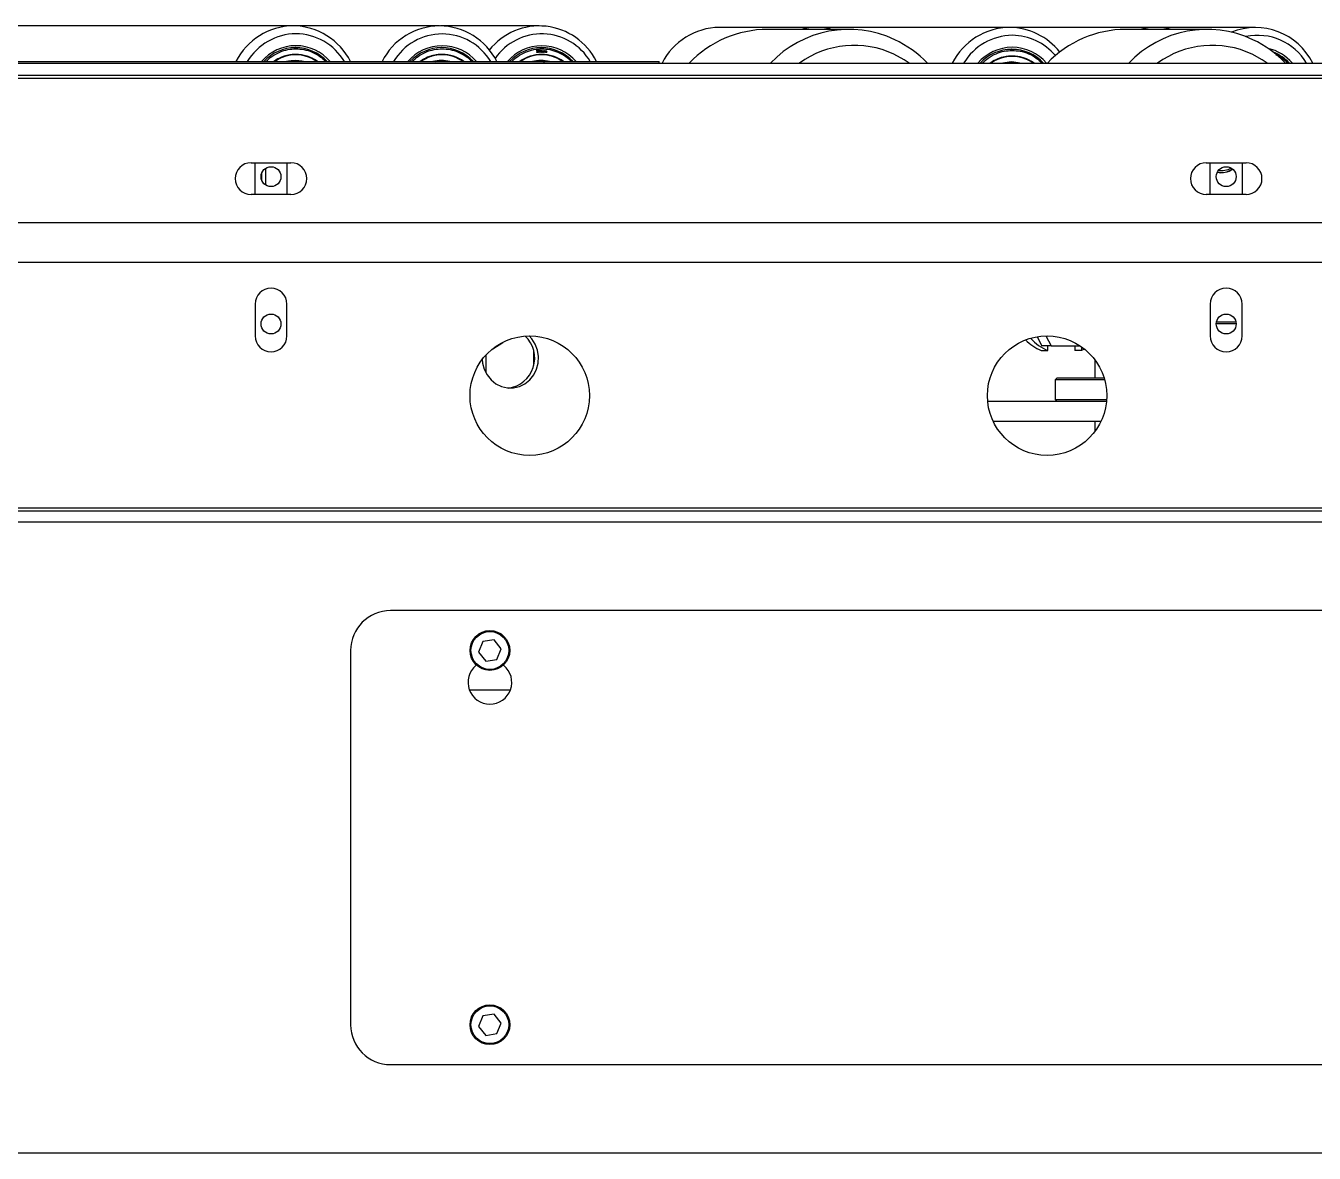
# Model space of a CAD drawing. Header units: millimetres. Extents: x 845401 to 948039, y 511594 to 550263.
# Drawn here: x 916395.7 to 916719.5, y 517977.2 to 518260.3 of the extents above; entities that cross this region are included whole.
import ezdxf

# ---------------------------------------------------------------- set-up
doc = ezdxf.new("R2010")
doc.units = ezdxf.units.MM

# ---------------------------------------------------------------- blocks, each defined once
blk = doc.blocks.new('A$C2ACC7D0F')
at = {"color": 7, "linetype": 'Continuous', "lineweight": 25}
for p, q in [((658.08, 599.4), (505.17, 599.4)), ((694.83, 599.4), (658.08, 599.4)), ((695.39, 599.4), (695.11, 599.4)), ((719.85, 599.4), (695.39, 599.4)), ((789.61, 599), (765.15, 599)), ((790.17, 599), (789.89, 599)), ((838.08, 599), (790.17, 599)), ((874.83, 599), (838.08, 599)), ((875.39, 599), (875.11, 599)), ((899.85, 599), (875.39, 599)), ((797.72, 598.5), (777.28, 598.5)), ((887.72, 598.5), (867.28, 598.5)), ((658.65, 593.9), (658.58, 593.9)), ((695.4, 593.9), (695.33, 593.9)), ((719.19, 593.1), (719.23, 593.11)), ((719.19, 593.11), (719.23, 593.11)), ((719.26, 592.83), (719.22, 592.82)), ((719.32, 593.19), (719.25, 593.19)), ((719.28, 592.77), (719.35, 592.77)), ((719.33, 593), (719.31, 593)), ((719.31, 593), (719.31, 592.95)), ((719.35, 592.95), (719.31, 592.95)), ((719.31, 592.95), (719.34, 592.95)), ((719.34, 592.99), (719.36, 593.01)), ((719.4, 592.99), (719.34, 592.99)), ((719.61, 593.27), (719.5, 593.26)), ((719.5, 593.26), (719.54, 592.74)), ((719.5, 593.22), (719.55, 593.22)), ((719.55, 593.22), (719.5, 593.22)), ((719.58, 592.79), (719.53, 592.79)), ((719.54, 592.74), (719.65, 592.75)), ((719.54, 592.75), (719.58, 592.75)), ((719.61, 593.22), (719.55, 593.22)), ((719.55, 593.22), (719.61, 593.22)), ((719.58, 592.79), (719.55, 593.22)), ((719.56, 593.22), (719.55, 593.22)), ((719.63, 593.22), (719.56, 593.22)), ((719.65, 592.8), (719.58, 592.79)), ((719.65, 592.75), (719.58, 592.75)), ((719.98, 592.91), (719.93, 592.9)), ((720.07, 593.04), (719.96, 593.11)), ((720.05, 593.25), (719.99, 593.25)), ((719.99, 593.08), (720.11, 593)), ((720, 592.83), (720.07, 592.83)), ((720.14, 593.04), (720.02, 593.12)), ((720.14, 593.04), (720.07, 593.04)), ((720.11, 593.01), (720.07, 593.04)), ((720.12, 593.19), (720.16, 593.2)), ((720.16, 593.2), (720.12, 593.2)), ((720.42, 593.9), (720.35, 593.9)), ((720.43, 593.07), (720.36, 593.07)), ((720.36, 592.84), (720.43, 592.84)), ((720.64, 593.12), (720.63, 592.93)), ((720.68, 593.12), (720.64, 593.12)), ((720.68, 593.12), (720.64, 593.12)), ((720.68, 592.93), (720.68, 593.12)), ((720.7, 592.83), (720.77, 592.83)), ((720.86, 593.11), (720.85, 592.93)), ((720.9, 593.11), (720.86, 593.11)), ((720.9, 593.11), (720.86, 593.11)), ((720.9, 592.93), (720.9, 593.11)), ((720.98, 593.11), (720.96, 592.78)), ((720.96, 592.78), (721.01, 592.78)), ((720.97, 593.01), (720.98, 593.02)), ((721.02, 592.97), (720.97, 592.97)), ((721.02, 593.11), (720.98, 593.11)), ((721.02, 593.11), (720.98, 593.11)), ((721.02, 593.06), (720.98, 593.06)), ((720.98, 593.02), (721.05, 593.02)), ((721.01, 592.78), (721.02, 592.97)), ((721.02, 593.06), (721.02, 593.11)), ((721.02, 592.97), (721.05, 593.02)), ((721.04, 593.06), (721.04, 593.08)), ((721.11, 593.06), (721.04, 593.06)), ((721.11, 593.1), (721.1, 593.1)), ((721.11, 593.06), (721.11, 593.1)), ((721.33, 593.04), (721.26, 593.04)), ((721.26, 592.8), (721.33, 592.8)), ((721.45, 592.82), (721.38, 592.82)), ((721.38, 592.82), (721.38, 592.82)), ((721.41, 593), (721.46, 593)), ((721.45, 592.82), (721.42, 592.85)), ((721.43, 592.98), (721.46, 593)), ((721.58, 592.9), (721.54, 592.9)), ((721.55, 592.94), (721.6, 592.94)), ((721.73, 592.92), (721.55, 592.94)), ((721.58, 592.9), (721.85, 592.87)), ((721.8, 592.92), (721.6, 592.94)), ((721.69, 593), (721.62, 593)), ((721.62, 592.77), (721.69, 592.77)), ((721.8, 592.92), (721.73, 592.92)), ((721.74, 592.77), (721.74, 592.78)), ((721.81, 592.77), (721.74, 592.77)), ((721.81, 592.77), (721.77, 592.81)), ((721.78, 592.87), (721.78, 592.92)), ((838.65, 593.5), (838.58, 593.5)), ((0, 590), (1200, 590)), ((455.63, 590.4), (750, 590.4)), ((658.71, 592.1), (658.71, 592.1)), ((695.46, 592.1), (695.45, 592.1)), ((695.46, 592.2), (695.65, 592.18)), ((720.04, 590.65), (720.28, 590.65)), ((721.18, 589.9), (721.08, 590.39)), ((750, 590), (750, 590.4)), ((838.71, 591.7), (838.71, 591.7)), ((0, 587), (1200, 587)), ((0, 586.26), (1200, 586.26)), ((647.5, 565), (657.5, 565)), ((648.5, 557), (648.5, 565)), ((651.2, 559.36), (651.2, 563.64)), ((656.5, 565), (656.5, 557)), ((887.5, 565), (897.5, 565)), ((888.5, 557), (888.5, 565)), ((896.5, 565), (896.5, 557)), ((650.2, 560.53), (650.2, 562.47)), ((657.5, 557), (647.5, 557)), ((897.5, 557), (887.5, 557)), ((0, 550), (1200, 550)), ((0, 540), (1200, 540)), ((648.5, 529.5), (648.5, 521.5)), ((656.5, 521.5), (656.5, 529.5)), ((888.5, 529.5), (888.5, 521.5)), ((896.5, 521.5), (896.5, 529.5)), ((895, 524.5), (890, 524.5)), ((890.05, 525), (894.95, 525)), ((844.97, 521.29), (846.22, 519)), ((847.21, 521.5), (848.56, 519)), ((708.2, 518.27), (710.74, 519.89)), ((848.56, 519), (846.22, 519)), ((847.69, 517.84), (847.69, 519)), ((848.56, 519), (855.79, 519)), ((854.5, 519), (854.5, 517.84)), ((856.17, 518.74), (856.17, 517.84)), ((856.92, 518.18), (856.17, 517.84)), ((706.5, 516.7), (706.5, 512.22)), ((718.5, 514.06), (718.5, 517.74)), ((846.02, 517.84), (847.69, 517.84)), ((856.17, 517.84), (854.5, 517.84)), ((859.5, 515.5), (859.5, 511)), ((850, 511), (849.5, 510.5)), ((849.5, 510.5), (849.5, 505.5)), ((861.96, 510.5), (849.5, 510.5)), ((850, 511), (861.81, 511)), ((849.5, 505.5), (850, 505)), ((849.5, 505.5), (862.47, 505.5)), ((862.42, 505), (832.57, 505)), ((861.02, 500), (833.98, 500)), ((859.5, 500), (859.5, 497.5)), ((1192.5, 478.24), (7.5, 478.24)), ((1192.5, 477.5), (7.5, 477.5)), ((1189.76, 474.76), (10.24, 474.76)), ((1132.5, 452.5), (682.5, 452.5)), ((705.73, 444.74), (704.67, 442.09)), ((708.56, 445.16), (705.73, 444.74)), ((710.33, 442.91), (708.56, 445.16)), ((672.5, 442.5), (672.5, 348.5)), ((704.67, 442.09), (706.44, 439.84)), ((709.27, 440.26), (710.33, 442.91)), ((704, 438.93), (704, 438.74)), ((706.44, 439.84), (709.27, 440.26)), ((711, 438.74), (711, 438.93)), ((712.62, 432.5), (702.38, 432.5)), ((705.73, 350.74), (704.67, 348.09)), ((708.56, 351.16), (705.73, 350.74)), ((710.33, 348.91), (708.56, 351.16)), ((704.67, 348.09), (706.44, 345.84)), ((709.27, 346.26), (710.33, 348.91)), ((706.44, 345.84), (709.27, 346.26)), ((682.5, 338.5), (1132.5, 338.5)), ((1189.76, 316.24), (10.24, 316.24))]:
    blk.add_line(p, q, dxfattribs=at)
at = {"color": 8, "linetype": 'Continuous', "lineweight": 25}
for p, q in [((719.31, 592.95), (719.34, 592.95)), ((719.96, 593.12), (720.02, 593.12)), ((720.68, 592.93), (720.63, 592.93)), ((720.9, 592.93), (720.85, 592.93)), ((660.71, 591.96), (662.12, 591.53)), ((840.71, 591.56), (842.12, 591.13))]:
    blk.add_line(p, q, dxfattribs=at)
at = {"color": 7, "linetype": 'Continuous', "lineweight": 25}
for points in [[(719.4, 592.99), (719.44, 593.03), (719.45, 593.08), (719.45, 593.14), (719.42, 593.19), (719.38, 593.22), (719.33, 593.24), (719.28, 593.23), (719.23, 593.2), (719.2, 593.16), (719.19, 593.1)], [(719.25, 593.19), (719.23, 593.19), (719.21, 593.18)], [(719.22, 592.82), (719.24, 592.77), (719.28, 592.74), (719.33, 592.72), (719.38, 592.73), (719.43, 592.75), (719.46, 592.8), (719.48, 592.85), (719.47, 592.9), (719.45, 592.95), (719.4, 592.99)], [(719.23, 593.11), (719.24, 593.14), (719.27, 593.17), (719.3, 593.19), (719.34, 593.19), (719.37, 593.17), (719.39, 593.15), (719.41, 593.11), (719.41, 593.07), (719.39, 593.04), (719.36, 593.01), (719.33, 593)], [(719.24, 592.78), (719.24, 592.77), (719.28, 592.77)], [(719.34, 592.95), (719.37, 592.95), (719.4, 592.93), (719.42, 592.9), (719.43, 592.87), (719.43, 592.83), (719.41, 592.8), (719.38, 592.77), (719.35, 592.77), (719.31, 592.77), (719.28, 592.79), (719.26, 592.83)], [(719.38, 592.95), (719.38, 592.95), (719.34, 592.99)], [(719.58, 592.75), (719.67, 592.78), (719.74, 592.83)], [(719.93, 592.9), (719.95, 592.85), (719.99, 592.81), (720.04, 592.78), (720.09, 592.78), (720.14, 592.8), (720.18, 592.84), (720.2, 592.89), (720.2, 592.95), (720.18, 593), (720.14, 593.04)], [(720.16, 593.2), (720.15, 593.24), (720.12, 593.28), (720.08, 593.29), (720.04, 593.3), (719.99, 593.28), (719.96, 593.25), (719.95, 593.2), (719.95, 593.16), (719.96, 593.11), (719.99, 593.08)], [(719.99, 593.25), (719.98, 593.25), (719.96, 593.25)], [(719.96, 592.84), (719.98, 592.83), (720, 592.83)], [(720.11, 593), (720.14, 592.97), (720.15, 592.94), (720.15, 592.9), (720.14, 592.87), (720.11, 592.84), (720.08, 592.83), (720.05, 592.83), (720.01, 592.84), (719.99, 592.87), (719.98, 592.91)], [(720.02, 593.12), (720, 593.14), (719.99, 593.17), (719.99, 593.19), (720, 593.22), (720.02, 593.24), (720.04, 593.25), (720.07, 593.25), (720.09, 593.24), (720.11, 593.22), (720.12, 593.19)], [(720.08, 593.24), (720.05, 593.28), (720.02, 593.29)], [(720.03, 592.78), (720.07, 592.8), (720.11, 592.84)], [(720.58, 592.95), (720.57, 593.02), (720.54, 593.07), (720.49, 593.11), (720.43, 593.12), (720.37, 593.11), (720.32, 593.07), (720.28, 593.02), (720.27, 592.95), (720.28, 592.89), (720.32, 592.84), (720.37, 592.8), (720.43, 592.79), (720.49, 592.8), (720.54, 592.84), (720.57, 592.89), (720.58, 592.95)], [(720.3, 593.06), (720.32, 593.06), (720.36, 593.07)], [(720.36, 592.84), (720.32, 592.85), (720.3, 592.85)], [(720.54, 592.95), (720.53, 592.91), (720.5, 592.87), (720.47, 592.85), (720.43, 592.84), (720.38, 592.85), (720.35, 592.87), (720.32, 592.91), (720.32, 592.95), (720.32, 593), (720.35, 593.04), (720.38, 593.06), (720.43, 593.07), (720.47, 593.06), (720.5, 593.04), (720.53, 593), (720.54, 592.95)], [(721.46, 593), (721.42, 593.05), (721.36, 593.08), (721.3, 593.08), (721.24, 593.05), (721.2, 593), (721.18, 592.93), (721.19, 592.87), (721.22, 592.81), (721.27, 592.77), (721.34, 592.76), (721.4, 592.77), (721.45, 592.82)], [(721.26, 593.04), (721.24, 593.03), (721.21, 593.02)], [(721.21, 592.82), (721.22, 592.81), (721.26, 592.8)], [(721.42, 592.85), (721.38, 592.82), (721.34, 592.8), (721.29, 592.81), (721.25, 592.84), (721.23, 592.88), (721.22, 592.93), (721.23, 592.98), (721.26, 593.01), (721.31, 593.03), (721.35, 593.04), (721.39, 593.02), (721.43, 592.98)], [(721.39, 593.02), (721.35, 593.05), (721.3, 593.08)], [(721.3, 592.76), (721.33, 592.77), (721.38, 592.82)], [(721.85, 592.87), (721.84, 592.93), (721.81, 592.99), (721.76, 593.03), (721.7, 593.05), (721.64, 593.04), (721.59, 593), (721.55, 592.95), (721.54, 592.89), (721.55, 592.82), (721.58, 592.77), (721.64, 592.73), (721.7, 592.72), (721.76, 592.74), (721.81, 592.77)], [(721.66, 592.72), (721.69, 592.74), (721.74, 592.77)], [(693.43, 590.43), (693.6, 590.47), (695.26, 590.65)], [(723.1, 591.8), (723, 591.83), (721.96, 592.08)], [(812.83, 590), (811.56, 590.86), (809.03, 592.25)], [(902.83, 590), (901.56, 590.86), (899.03, 592.25)], [(705.59, 515.62), (705.68, 514.69), (706.09, 513.12), (706.81, 511.69), (707.8, 510.46), (709.01, 509.47), (710.4, 508.79), (711.89, 508.44), (713.42, 508.44), (714.91, 508.79), (716.3, 509.47), (717.51, 510.46), (718.5, 511.69), (719.22, 513.12), (719.63, 514.69), (719.71, 516.31), (719.46, 517.91), (718.9, 519.41), (718.04, 520.76), (717.36, 521.5)]]:
    blk.add_lwpolyline(points, dxfattribs=at)
at = {"color": 8, "linetype": 'Continuous', "lineweight": 25}
for points in [[(658.55, 590.7), (656.88, 590.52), (656.4, 590.4)], [(660.69, 590.4), (660.22, 590.52), (658.55, 590.7)], [(695.31, 590.64), (693.65, 590.46), (693.41, 590.4)], [(693.84, 590.37), (695.42, 590.54), (696.87, 590.4)], [(697.21, 590.4), (696.97, 590.46), (695.31, 590.64)], [(698.44, 591.68), (697.1, 592.05), (696.89, 592.09)], [(838.55, 590.3), (836.88, 590.12), (836.4, 590)], [(840.69, 590), (840.22, 590.12), (838.55, 590.3)]]:
    blk.add_lwpolyline(points, dxfattribs=at)
at = {"color": 7, "linetype": 'Continuous', "lineweight": 25}
for centre, radius in [((652.5, 561.5), 2.5), ((892.5, 561.5), 2.5), ((652.5, 524.5), 2.5), ((892.5, 524.5), 2.5), ((717.5, 506.5), 15), ((847.5, 506.5), 15), ((707.5, 442.5), 5), ((707.5, 442.5), 4.75), ((707.5, 348.5), 5), ((707.5, 348.5), 4.75)]:
    blk.add_circle(centre, radius, dxfattribs=at)
for centre, radius, start, end in [((658.3, 583), 16.4, 90.7813, 153.1826), ((657.86, 583), 16.4, 26.8174, 89.2187), ((694.83, 583.26), 16.09, 26.3687, 153.6313), ((719.88, 583.31), 16.04, 26.2549, 141.4512), ((765.38, 582.6), 16.4, 90.7813, 153.1826), ((789.61, 583.43), 15.57, 75.4438, 104.5562), ((838.3, 582.6), 16.4, 90.7813, 153.1826), ((837.91, 582.77), 16.23, 38.0894, 89.401), ((874.83, 583.43), 15.57, 75.4438, 104.5562), ((899.82, 582.82), 16.13, 26.4449, 111.814), ((658.95, 582.9), 14.5, 90.7758, 148.8654), ((658.61, 583), 14.4, 30.9176, 89.4411), ((695.5, 583.16), 14.19, 30.6454, 149.3546), ((720.53, 583.16), 14.19, 30.6762, 145.6398), ((777.41, 571.09), 27.41, 90.2667, 136.3825), ((797.69, 571.4), 27.08, 64.7983, 136.6228), ((797.06, 570.34), 28.31, 43.9952, 64.5736), ((838.95, 582.5), 14.5, 90.7758, 148.8654), ((838.64, 582.72), 14.28, 39.9686, 89.5568), ((867.41, 571.09), 27.41, 90.2667, 136.3825), ((887.69, 571.4), 27.08, 64.7983, 136.6228), ((900.46, 582.71), 14.27, 30.7408, 102.1159), ((887.06, 570.34), 28.31, 43.9952, 64.5736), ((658.82, 582.92), 11.48, 90.3574, 139.35), ((658.65, 582.99), 10.89, 42.8742, 137.1258), ((658.52, 582.9), 11, 42.9865, 89.6549), ((658.67, 582.9), 11.5, 40.7114, 89.5813), ((695.5, 583.02), 11.36, 40.5299, 139.4701), ((695.46, 582.9), 11, 90.3451, 137.0135), ((695.26, 582.9), 11, 42.9865, 89.6549), ((695.32, 582.87), 11.03, 43.0464, 89.595), ((720.52, 583.02), 11.36, 40.5233, 139.4767), ((720.42, 582.99), 10.89, 42.8742, 137.1258), ((719.25, 593.1), 0.133, 35.3395, 74.0809), ((719.28, 592.85), 0.132, 285.73, 323.3714), ((719.56, 593.03), 0.241, 40.1669, 81.7979), ((719.62, 593.01), 0.26, 276.935, 91.514), ((719.62, 593.01), 0.213, 276.935, 91.514), ((720.28, 582.9), 11, 42.9865, 89.6549), ((720.36, 592.96), 0.154, 36.295, 76.3835), ((720.36, 592.94), 0.154, 283.6165, 323.7051), ((720.77, 592.92), 0.134, 175.8055, 1.2872), ((720.7, 592.92), 0.0849, 241.5193, 269.9188), ((720.77, 592.92), 0.0891, 175.8055, 1.2872), ((720.7, 592.92), 0.133, 285.708, 325.5097), ((721.04, 592.99), 0.0659, 90.5944, 150.1967), ((721.11, 592.99), 0.109, 87.4085, 142.5547), ((721.11, 592.99), 0.0658, 87.6083, 150.2269), ((721.62, 592.9), 0.106, 90.1235, 119.5985), ((721.62, 592.87), 0.105, 238.762, 269.8943), ((721.69, 592.88), 0.11, 170.3457, 319.1219), ((721.69, 592.89), 0.108, 14.194, 152.0695), ((721.62, 592.89), 0.155, 36.385, 76.2944), ((799.05, 571.15), 23.34, 64.6903, 126.1375), ((838.82, 582.52), 11.48, 90.3574, 139.35), ((838.65, 582.59), 10.89, 42.8742, 137.1258), ((838.52, 582.5), 11, 42.9865, 89.6549), ((838.67, 582.5), 11.5, 40.7114, 89.5813), ((889.05, 571.15), 23.34, 64.6903, 126.1375), ((900.34, 582.37), 11.66, 40.8856, 76.6055), ((900.19, 582.27), 11.28, 43.2734, 68.2421), ((900.11, 582.26), 11.29, 43.2769, 67.464), ((658.71, 582.93), 9.26, 54.6155, 126.271), ((658.75, 582.93), 9.27, 54.0897, 126.2677), ((658.71, 582.92), 9.17, 54.6184, 125.3816), ((695.55, 582.76), 9.46, 104.0122, 126.0662), ((695.53, 582.86), 9.34, 90.2003, 126.1604), ((695.49, 582.85), 9.25, 90.2012, 125.2884), ((695.43, 582.86), 9.34, 53.8396, 89.7997), ((695.43, 582.85), 9.25, 54.7116, 89.7988), ((695.46, 582.86), 9.34, 53.8396, 89.7997), ((720.48, 582.93), 9.27, 53.7433, 126.2567), ((720.52, 582.93), 9.27, 53.7433, 126.2567), ((720.48, 582.92), 9.17, 54.6117, 125.3883), ((838.71, 582.53), 9.26, 54.6155, 126.271), ((838.75, 582.53), 9.27, 53.7347, 126.2653), ((838.71, 582.52), 9.17, 54.6184, 125.3816), ((647.5, 561), 4, 90, 270), ((657.5, 561), 4, 270, 90), ((887.5, 561), 4, 90, 270), ((891.23, 567.89), 5.38, 259.4724, 302.9485), ((891.23, 567.94), 4.93, 261.9046, 300.3694), ((891.05, 567.93), 5.43, 270.1797, 304.0042), ((897.5, 561), 4, 270, 90), ((652.5, 529.5), 4, 0, 180), ((892.5, 529.5), 4, 0, 180), ((652.5, 521.5), 4, 180, 0), ((711.18, 515.94), 7.59, 277.3361, 46.6319), ((892.5, 521.5), 4, 180, 0), ((850.49, 528.69), 11.73, 224.2971, 247.5894), ((852.18, 528.71), 11.77, 221.489, 247.5711), ((682.5, 442.5), 10, 90, 180), ((707.5, 434.5), 5.5, 129.5212, 50.4788), ((682.5, 348.5), 10, 180, 270)]:
    blk.add_arc(centre, radius, start, end, dxfattribs=at)
at = {"color": 8, "linetype": 'Continuous', "lineweight": 25}
for centre, radius, start, end in [((658.56, 582.87), 7.77, 75.8542, 104.1458), ((658.67, 582.86), 7.68, 79.1329, 100.8671), ((695.29, 582.87), 7.83, 74.092, 105.908), ((720.32, 582.86), 7.84, 74.1017, 105.8983), ((720.33, 582.86), 7.77, 75.8553, 104.1447), ((720.44, 582.86), 7.68, 79.1338, 100.8662), ((838.56, 582.47), 7.77, 75.8542, 104.1458), ((838.67, 582.46), 7.68, 79.1329, 100.8671)]:
    blk.add_arc(centre, radius, start, end, dxfattribs=at)
for points, knots in [([(651.22, 590.4), (651.7, 590.85), (652.74, 591.83), (654.64, 592.83), (656.69, 593.49), (658.08, 593.56), (658.75, 593.6)], [0, 0, 0, 0, 0.232624, 0.500384, 0.757456, 1, 1, 1, 1]), ([(658.75, 593.6), (659.42, 593.56), (660.81, 593.49), (662.86, 592.83), (664.75, 591.83), (665.8, 590.85), (666.28, 590.4)], [0, 0, 0, 0, 0.242544, 0.499616, 0.767376, 1, 1, 1, 1]), ([(687.96, 590.4), (688.45, 590.85), (689.49, 591.83), (691.39, 592.83), (693.44, 593.49), (694.82, 593.56), (695.5, 593.6)], [0, 0, 0, 0, 0.232624, 0.500384, 0.757456, 1, 1, 1, 1]), ([(695.5, 593.6), (696.17, 593.56), (697.55, 593.49), (699.6, 592.83), (701.5, 591.83), (702.54, 590.85), (703.03, 590.4)], [0, 0, 0, 0, 0.242544, 0.499616, 0.767376, 1, 1, 1, 1]), ([(712.99, 590.4), (713.47, 590.85), (714.51, 591.83), (716.41, 592.83), (718.46, 593.47), (720.52, 593.67), (722.58, 593.47), (724.62, 592.83), (726.52, 591.83), (727.56, 590.85), (728.05, 590.4)], [0, 0, 0, 0, 0.1163121, 0.250192, 0.3787281, 0.5, 0.6212719, 0.749808, 0.8836879, 1, 1, 1, 1]), ([(831.22, 590), (831.7, 590.45), (832.74, 591.43), (834.64, 592.43), (836.69, 593.09), (838.08, 593.16), (838.75, 593.2)], [0, 0, 0, 0, 0.232624, 0.500384, 0.757456, 1, 1, 1, 1]), ([(838.75, 593.2), (839.42, 593.16), (840.81, 593.09), (842.86, 592.43), (844.75, 591.43), (845.8, 590.45), (846.28, 590)], [0, 0, 0, 0, 0.242544, 0.499616, 0.767376, 1, 1, 1, 1]), ([(658.71, 592.2), (659.31, 592.2), (659.93, 592.2), (660.52, 592.02), (660.53, 592.01)], [0, 0, 0, 0, 0.969695, 1, 1, 1, 1]), ([(718.67, 592.01), (718.68, 592.02), (719.27, 592.2), (720.48, 592.22), (722.01, 592.15), (722.9, 591.84), (723.23, 591.73)], [0, 0, 0, 0, 0.010551, 0.394845, 0.779139, 1, 1, 1, 1]), ([(838.71, 591.8), (839.31, 591.8), (839.93, 591.8), (840.52, 591.62), (840.53, 591.61)], [0, 0, 0, 0, 0.969695, 1, 1, 1, 1]), ([(905.01, 592.14), (905.54, 591.88), (906.66, 591.34), (907.57, 590.46), (908.05, 590)], [0, 0, 0, 0, 0.472562, 1, 1, 1, 1])]:
    blk.add_open_spline(points, degree=3, knots=knots, dxfattribs=at)
at = {"color": 7, "linetype": 'Continuous', "lineweight": 25}
for points, knots in [([(658.68, 592.2), (658.08, 592.17), (656.86, 592.1), (655.07, 591.5), (653.82, 590.92), (653.27, 590.44), (653.23, 590.4)], [0, 0, 0, 0, 0.306197, 0.630735, 0.968765, 1, 1, 1, 1]), ([(653.26, 590.4), (653.31, 590.44), (653.86, 590.92), (655.11, 591.5), (656.9, 592.1), (658.12, 592.17), (658.71, 592.2)], [0, 0, 0, 0, 0.031235, 0.369265, 0.693803, 1, 1, 1, 1]), ([(695.42, 592.2), (694.83, 592.17), (693.61, 592.1), (691.82, 591.5), (690.57, 590.92), (690.02, 590.44), (689.97, 590.4)], [0, 0, 0, 0, 0.306197, 0.630735, 0.968765, 1, 1, 1, 1]), ([(690.01, 590.4), (690.06, 590.44), (690.61, 590.92), (691.86, 591.5), (693.65, 592.1), (694.87, 592.17), (695.46, 592.2)], [0, 0, 0, 0, 0.0312352, 0.3692654, 0.6938032, 1, 1, 1, 1]), ([(838.68, 591.8), (838.08, 591.77), (836.86, 591.7), (835.07, 591.1), (833.82, 590.52), (833.27, 590.04), (833.23, 590)], [0, 0, 0, 0, 0.306197, 0.630735, 0.968765, 1, 1, 1, 1]), ([(833.26, 590), (833.31, 590.04), (833.86, 590.52), (835.11, 591.1), (836.9, 591.7), (838.12, 591.77), (838.71, 591.8)], [0, 0, 0, 0, 0.031235, 0.369265, 0.693803, 1, 1, 1, 1])]:
    blk.add_open_spline(points, degree=3, knots=knots, dxfattribs=at)

msp = doc.modelspace()

# ---------------------------------------------------------------- block references
at = {"color": 6}
msp.add_blockref('A$C2ACC7D0F', (915804.86, 517660.93, -0.13), dxfattribs=at)

doc.saveas('drawing.dxf')
